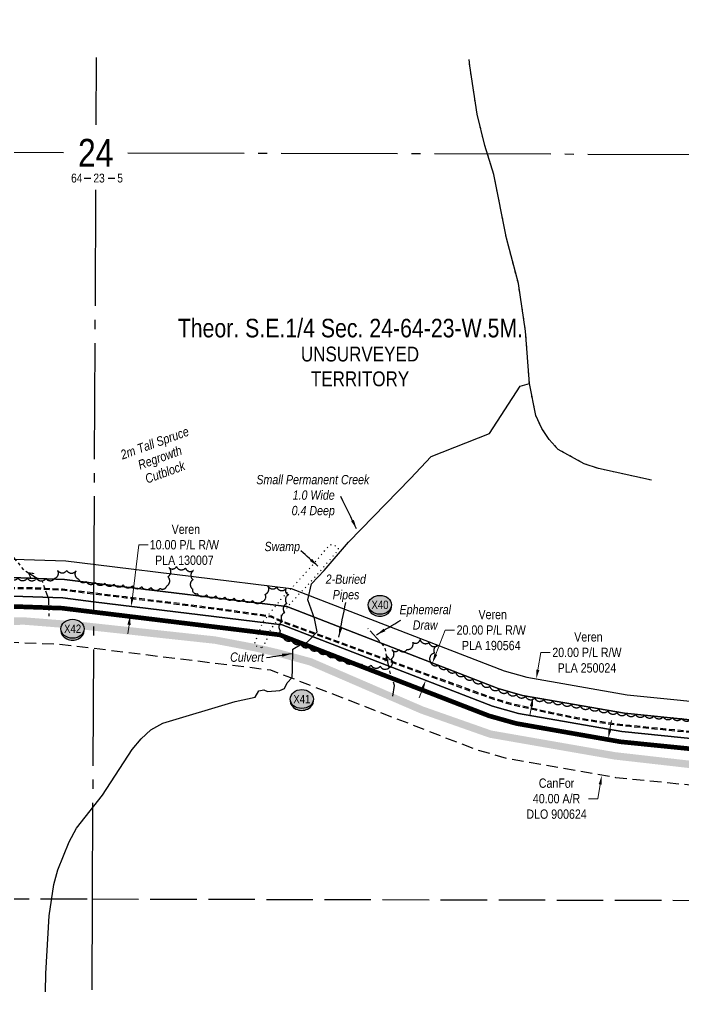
# Model space of a CAD drawing. Extents: x 454172 to 490274, y 6043290 to 6049925.
# Drawn here: x 477837 to 478551, y 6044116 to 6045180 of the extents above; entities that cross this region are included whole.
import ezdxf
from ezdxf.enums import TextEntityAlignment as Align

# ---------------------------------------------------------------- set-up
doc = ezdxf.new("R2010")
doc.units = 0
doc.header["$LTSCALE"] = 5
doc.header["$PDMODE"] = 35
doc.header["$PDSIZE"] = 5
for name, pattern in [('0', [1, 1, 0]), ('foc-ACCESSROAD', [3.75, 2.5, -1.25]), ('foc-QUARTERLINE', [33, 25, -3, 2, -3]), ('foc-TOPO', [1, 0.2, -0.8]), ('foc-TOPO-ephemeral', [6.25, 3.125, -0.625, 0.625, -0.625, 0.625, -0.625]), ('foc-UNSURVEYED', [12.5, 10, -2.5]), ('foc-WHEELTRACKS', [2, 0.4, -1.6]), ('UG_PIPE', [1.875, 1.25, -0.625])]:
    doc.linetypes.add(name, pattern=pattern)
doc.layers.get('Defpoints').update_dxf_attribs({"color": 9})
for name, color, linetype in [('10', 1, 'Continuous'), ('9', 3, 'Continuous'), ('AS-PIPE-UG', 44, 'UG_PIPE'), ('AS-PIPE-UG-T', 44, 'Continuous'), ('AS-ROADS', 254, 'Continuous'), ('C-RW', 13, 'Continuous'), ('C-SYMBOL', 7, 'Continuous'), ('F-AR', 190, 'foc-ACCESSROAD'), ('L-QSEC', 8, 'foc-QUARTERLINE'), ('L-SECLBL', 7, 'Continuous'), ('L-UNS-T', 3, 'Continuous'), ('L-USEC', 7, 'foc-UNSURVEYED'), ('P-CROSSINGS', 250, 'Continuous'), ('P-PROPOSED', 10, 'Continuous'), ('T-BUSH', 110, '0'), ('T-BUSH-T', 110, 'Continuous'), ('T-CREEK', 160, 'Continuous'), ('T-DRAW', 143, 'foc-TOPO-ephemeral'), ('T-GENERAL', 48, 'foc-TOPO'), ('T-WATER-P3', 160, 'foc-WHEELTRACKS'), ('T-WATER-T', 170, 'Continuous')]:
    doc.layers.add(name, color=color, linetype=linetype)
for name, color, linetype, lineweight in [('AS-GENERAL', 48, 'Continuous', 18), ('C-RW-T', 13, 'Continuous', 9), ('F-AR-T', 190, 'Continuous', 9), ('T-TEXT', 48, 'Continuous', 18)]:
    doc.layers.add(name, color=color, linetype=linetype, lineweight=lineweight)
doc.styles.add('175L', font='ARIALN.TTF', dxfattribs={"height": 20})
doc.styles.add('80CG', font='ARIALN.TTF', dxfattribs={"height": 10})
doc.styles.add('80L', font='ARIALN.TTF', dxfattribs={"height": 10})
doc.styles.add('80LS', font='ARIALNI.TTF', dxfattribs={"height": 10})
doc.styles.add('Crossing', font='ARIALN.TTF', dxfattribs={"height": 10})
doc.styles.add('foc-LtypeFont', font='ARIALN.TTF', dxfattribs={"height": 7.35})
doc.styles.add('SIMPLEX', font='ARIALN.TTF')
doc.linetypes.add('foc-TOPO-flowdirection', pattern='A,20,[">",foc-LtypeFont,S=0.3,R=0,X=0,Y=-0.945],-1e-05', length=20.00001)
doc.linetypes.add('foc-TOPO-flowdirection-NOLINE', pattern='A,0,[">",foc-LtypeFont,S=0.3,R=0,X=0,Y=-0.945],-20,[">",foc-LtypeFont,S=0.3,R=0,X=0,Y=-0.945],0', length=20)
doc.dimstyles.new('Compass 5 000', dxfattribs={"dimscale": 5, "dimtxt": 9, "dimasz": 2, "dimexe": 0.2, "dimexo": 0.0625, "dimgap": 0.5, "dimtad": 0, "dimtih": 1, "dimtoh": 1, "dimzin": 0, "dimdsep": 46, "dimtxsty": '80CG', "dimcen": 0.1, "dimse1": 1, "dimse2": 1, "dimclrd": 256, "dimclrt": 256, "dimaunit": 1, "dimadec": 4, "dimazin": 0, "dimtfac": 0.06, "dimtofl": 0, "dimtmove": 0, "dimatfit": 1, "dimfxl": 0.2, "dimtolj": 1, "dimtzin": 0, "dimlwd": -1, "dimarcsym": 0})

# ---------------------------------------------------------------- blocks, each defined once
blk = doc.blocks.new('L-SECLBL')
at = {"layer": '9', "color": 7}
for p, q in [((-5.1, -27.8), (-12.3, -27.8)), ((20.7, -27.8), (13.5, -27.8))]:
    blk.add_line(p, q, dxfattribs=at)
at = {"layer": '10', "color": 2, "style": 'SIMPLEX'}
blk.add_attdef('SEC', text='', height=30, dxfattribs=at).set_placement((0, 0), align=Align.MIDDLE)
at = {"layer": '10', "color": 5, "style": '80L'}
blk.add_attdef('TWP', text='', height=9.5, dxfattribs=at).set_placement((-14.4, -27.4), align=Align.MIDDLE_RIGHT)
blk.add_attdef('RGE', text='', height=9.5, dxfattribs=at).set_placement((3.6, -27.4), align=Align.MIDDLE_CENTER)
blk.add_attdef('MER', text='', height=9.5, dxfattribs=at).set_placement((23.2, -27.4), align=Align.MIDDLE_LEFT)
blk = doc.blocks.new('*D251')
at = {"layer": 'C-RW-T', "transparency": 16777216}
for p, q in [((478284.8, 6044496.7), (478294.9, 6044522.8)), ((478294.9, 6044522.8), (478304.9, 6044522.8)), ((478270.4, 6044459.3), (478266.8, 6044450))]:
    blk.add_line(p, q, dxfattribs=at)
for points in [[(478283.3, 6044497.3), (478286.4, 6044496.1), (478281.2, 6044487.3)], [(478268.8, 6044459.9), (478271.9, 6044458.7), (478274, 6044468.7)]]:
    blk.add_solid(points, dxfattribs=at)
at = {"layer": 'Defpoints', "color": 0, "transparency": 16777216}
for p in [(478182.8, 6044525.4), (478175.6, 6044506.8), (478281.2, 6044487.3)]:
    blk.add_point(p, dxfattribs=at)
at = {"layer": 'C-RW-T', "transparency": 16777216, "insert": (478344.5, 6044522.8), "char_height": 10, "attachment_point": 5, "style": '80CG'}
blk.add_mtext('\\A1; Veren\\P20.00 P/L R/W\\PPLA 190564', dxfattribs=at)
blk = doc.blocks.new('*D269')
at = {"layer": 'C-RW-T', "transparency": 16777216}
for p, q in [((477958.3, 6044558.3), (477965.2, 6044614.6)), ((477965.2, 6044614.6), (477975.2, 6044614.6)), ((477954.7, 6044528.5), (477953.5, 6044518.6))]:
    blk.add_line(p, q, dxfattribs=at)
for points in [[(477956.7, 6044558.5), (477960, 6044558.1), (477957.1, 6044548.3)], [(477953, 6044528.7), (477956.4, 6044528.3), (477955.9, 6044538.4)]]:
    blk.add_solid(points, dxfattribs=at)
at = {"layer": 'Defpoints', "color": 0, "transparency": 16777216}
for p in [(477957.1, 6044548.3), (477957.5, 6044548.3), (477956.3, 6044538.4)]:
    blk.add_point(p, dxfattribs=at)
at = {"layer": 'C-RW-T', "transparency": 16777216, "insert": (478014.3, 6044614.6), "char_height": 10, "attachment_point": 5, "style": '80CG', "bg_fill": 3, "box_fill_scale": 1.1, "bg_fill_color": 256, "bg_fill_true_color": 13158600, "bg_fill_transparency": 0}
blk.add_mtext('\\A1; Veren\\P10.00 P/L R/W\\PPLA 130007', dxfattribs=at)
blk = doc.blocks.new('*D271')
at = {"layer": 'Defpoints', "color": 0, "transparency": 16777216}
for p in [(478444.7, 6044410.4), (478437.7, 6044371), (478463.5, 6044366.5)]:
    blk.add_point(p, dxfattribs=at)
at = {"layer": 'F-AR-T', "transparency": 16777216}
for p, q in [((478472.2, 6044415.7), (478473.9, 6044425.6)), ((478461.8, 6044356.7), (478459.1, 6044341.3)), ((478459.1, 6044341.3), (478449.1, 6044341.3))]:
    blk.add_line(p, q, dxfattribs=at)
for points in [[(478470.5, 6044416), (478473.8, 6044415.5), (478470.4, 6044405.9)], [(478460.2, 6044357), (478463.4, 6044356.4), (478463.5, 6044366.5)]]:
    blk.add_solid(points, dxfattribs=at)
at = {"layer": 'F-AR-T', "transparency": 16777216, "insert": (478414.8, 6044341.3), "char_height": 10, "attachment_point": 5, "style": '80CG'}
blk.add_mtext('\\A1;CanFor\\P40.00 A/R\\PDLO 900624', dxfattribs=at)
blk = doc.blocks.new('xing2')
h = blk.add_hatch(color=50)
h.dxf.hatch_style = 1
edge = h.paths.add_edge_path()
edge.add_ellipse((0, 0), major_axis=(-12.5, 0), ratio=0.816297, start_angle=0, end_angle=360)
h = blk.add_hatch(color=250)
h.dxf.hatch_style = 1
edge = h.paths.add_edge_path()
edge.add_ellipse((0, -2), major_axis=(-12.5, 0), ratio=0.816297, start_angle=0, end_angle=180)
edge.add_line((12.5, -2), (12.5, 0))
edge.add_ellipse((0, 0), major_axis=(-12.5, 0), ratio=0.816297, start_angle=0, end_angle=180, ccw=False)
edge.add_line((-12.5, 0), (-12.5, -2))
at = {"color": 250}
blk.add_ellipse((0, 0), major_axis=(-12.5, 0), ratio=0.816297, dxfattribs=at)
blk.add_ellipse((0, -2), major_axis=(-12.5, 0), ratio=0.816297, start_param=0, end_param=3.141593, dxfattribs=at)
at = {"color": 250, "style": 'Crossing'}
blk.add_attdef('CROSSING', text='', height=9, dxfattribs=at).set_placement((0.1, 0), align=Align.MIDDLE_CENTER)
at = {"color": 250, "style": 'Crossing', "flags": 1}
for tag, p in [('OWNER', (0.1, -12.5)), ('DESCRIPTION', (0.1, -25.8)), ('LOCATION', (0.1, -39.3)), ('DWG_REF', (0.1, -52.8))]:
    blk.add_attdef(tag, text='', height=9, dxfattribs=at).set_placement(p, align=Align.MIDDLE_CENTER)
blk = doc.blocks.new('*D326')
at = {"layer": 'C-RW-T', "transparency": 16777216}
for p, q in [((478394.7, 6044480.1), (478398, 6044498.7)), ((478398, 6044498.7), (478408, 6044498.7)), ((478387.8, 6044440.7), (478386, 6044430.9))]:
    blk.add_line(p, q, dxfattribs=at)
for points in [[(478393, 6044480.4), (478396.3, 6044479.8), (478393, 6044470.3)], [(478386.1, 6044441), (478389.4, 6044440.4), (478389.5, 6044450.6)]]:
    blk.add_solid(points, dxfattribs=at)
at = {"layer": 'Defpoints', "color": 0, "transparency": 16777216}
for p in [(478390.8, 6044470.6), (478393, 6044470.3), (478387.4, 6044450.9)]:
    blk.add_point(p, dxfattribs=at)
at = {"layer": 'C-RW-T', "transparency": 16777216, "insert": (478447.5, 6044498.7), "char_height": 10, "attachment_point": 5, "style": '80CG'}
blk.add_mtext('\\A1; Veren\\P20.00 P/L R/W\\PPLA 250024', dxfattribs=at)

msp = doc.modelspace()

# ---------------------------------------------------------------- linework, layer by layer
at = {"layer": 'AS-GENERAL', "const_width": 1, "flags": 128}
msp.add_lwpolyline([(478130.483, 6044479.856), (478130.694, 6044501.879)], dxfattribs=at)
at = {"layer": 'AS-PIPE-UG', "flags": 128}
for points in [[(478821.971, 6044388.44), (478788.602, 6044391.818), (478736.384, 6044397.029), (478714.362, 6044399.586), (478677.117, 6044403.512), (478632.976, 6044407.402), (478575.709, 6044410.618), (478531.551, 6044415.102), (478493.561, 6044418.869), (478477.742, 6044420.582), (478467.149, 6044422.129), (478436.445, 6044427.175), (478409.629, 6044432.594), (478367.919, 6044441.943), (478355.776, 6044445.416), (478335.384, 6044452.213), (478309.097, 6044461.882), (478264.333, 6044478.013), (478117.592, 6044531.9), (478107.568, 6044536.648), (478053.785, 6044544.217), (478001.444, 6044551.027), (477951.182, 6044557.283), (477895.954, 6044563.981), (477883.133, 6044565.65), (477843.917, 6044567.178), (477823.458, 6044567.228), (477798.177, 6044567.163), (477760.467, 6044566.383), (477702.555, 6044565.774), (477634.499, 6044564.415), (477616.543, 6044563.4), (477589.81, 6044558.948), (477539.236, 6044549.336), (477460.98, 6044534.353), (477444.67, 6044532.8), (477416.326, 6044532.54), (477386.919, 6044532.898), (477344.072, 6044534.314), (477293.371, 6044537.902), (477234.519, 6044542.297), (477177.289, 6044547.648), (477117.514, 6044551.792), (477065.731, 6044554.296), (477022.365, 6044555.171), (476926.201, 6044554.761), (476869.249, 6044555.88), (476803.627, 6044557.149), (476753.035, 6044558.251), (476693.267, 6044559.861), (476650.015, 6044560.956), (476644.359, 6044561.391), (476643.684, 6044564.64), (476643.696, 6044564.648), (476643.446, 6044569.815), (476643.467, 6044576.451), (476643.662, 6044600.722), (476644.966, 6044674.886), (476645.121, 6044762.88), (476646.836, 6044974.22), (476646.633, 6045065.872), (476645.278, 6045070.371), (476645.286, 6045070.361), (476629.16, 6045107.605), (476611.894, 6045146.653)], [(478822.091, 6044389.634), (478788.722, 6044393.012), (478736.512, 6044398.222), (478714.494, 6044400.779), (478677.232, 6044404.707), (478633.063, 6044408.599), (478575.804, 6044411.815), (478531.671, 6044416.296), (478493.685, 6044420.063), (478477.893, 6044421.773), (478467.333, 6044423.315), (478436.661, 6044428.355), (478409.879, 6044433.767), (478368.216, 6044443.106), (478356.131, 6044446.563), (478335.781, 6044453.346), (478309.508, 6044463.01), (478264.743, 6044479.141), (478118.057, 6044533.008), (478107.916, 6044537.811), (478053.946, 6044545.406), (478001.595, 6044552.217), (477951.328, 6044558.474), (477896.103, 6044565.171), (477883.234, 6044566.847), (477843.942, 6044568.378), (477823.458, 6044568.428), (477798.163, 6044568.363), (477760.448, 6044567.583), (477702.537, 6044566.973), (477634.454, 6044565.614), (477616.41, 6044564.595), (477589.599, 6044560.129), (477539.012, 6044550.515), (477460.81, 6044535.542), (477444.607, 6044534), (477416.328, 6044533.74), (477386.946, 6044534.098), (477344.134, 6044535.513), (477293.458, 6044539.099), (477234.619, 6044543.493), (477177.386, 6044548.844), (477117.585, 6044552.99), (477065.772, 6044555.495), (477022.375, 6044556.371), (476926.21, 6044555.961), (476869.272, 6044557.08), (476803.652, 6044558.349), (476753.064, 6044559.45), (476693.298, 6044561.061), (476650.076, 6044562.155), (476645.35, 6044562.519), (476644.894, 6044564.714), (476644.646, 6044569.842), (476644.667, 6044576.444), (476644.861, 6044600.707), (476646.166, 6044674.874), (476646.321, 6044762.874), (476648.036, 6044974.216), (476647.834, 6045065.255), (476649.95, 6045062.611), (476630.259, 6045108.086), (476613.21, 6045146.646)]]:
    msp.add_lwpolyline(points, dxfattribs=at)
at = {"layer": 'AS-ROADS', "const_width": 7.996, "flags": 128}
msp.add_lwpolyline([(478865.141, 6044345.374), (478576.479, 6044376.144), (478477.615, 6044387.4), (478343.781, 6044410.758), (478270.06, 6044436.699), (478149.875, 6044488.693), (478115.139, 6044498.137), (478091.24, 6044503.693), (478047.333, 6044512.026), (477901.992, 6044527.754), (477842.421, 6044532.507), (477636.194, 6044530.312), (477574.321, 6044519.108), (477524.106, 6044506.111), (477458.646, 6044494.459), (477331.747, 6044496.274), (477136.33, 6044517.428), (477082.748, 6044515.628), (476713.652, 6044519.503), (476316.741, 6044531.708), (476154.557, 6044534.433)], dxfattribs=at)
at = {"layer": 'C-RW'}
for points in [[(478721.277, 6044389.673), (478485.151, 6044413.458), (478373.826, 6044433.008), (478345.747, 6044440.896), (478119.525, 6044528.46), (477916.599, 6044553.312), (477883.604, 6044557.353), (477819.072, 6044559.604), (477622.126, 6044555.307), (477466.918, 6044525.351), (477414.902, 6044524.461), (477347.355, 6044526.553), (477121.189, 6044543.832), (477091.04, 6044546.136), (477068.881, 6044547.829), (476932.085, 6044545.776), (476637.097, 6044554.166), (476637.206, 6044574.181), (476639.765, 6045041.875), (476639.901, 6045066.85), (476604.564, 6045146.695)], [(476626.514, 6045146.57), (476659.914, 6045071.098), (476659.753, 6045041.759), (476657.193, 6044573.612), (476932.219, 6044565.783), (477069.494, 6044567.843), (477091.138, 6044566.189), (477121.287, 6044563.885), (477348.427, 6044546.531), (477415.041, 6044544.468), (477464.836, 6044545.32), (477619.997, 6044575.269), (477819.202, 6044579.614), (477885.172, 6044577.313), (477916.694, 6044573.453), (478124.426, 6044548.012), (478352.076, 6044459.894), (478378.272, 6044452.535), (478487.887, 6044433.286), (478721.369, 6044409.768)], [(477092.661, 6044586.12), (477122.81, 6044583.817), (477349.499, 6044566.497), (477415.179, 6044564.463), (477462.755, 6044565.278), (477617.87, 6044595.217), (477819.333, 6044599.611), (477886.738, 6044597.26), (477919.124, 6044593.294), (478129.323, 6044567.551), (478358.401, 6044478.881), (478382.715, 6044472.051), (478490.621, 6044453.101), (478723.372, 6044429.657)], [(478721.369, 6044409.768), (478487.887, 6044433.286), (478378.272, 6044452.535), (478352.076, 6044459.894), (478124.426, 6044548.012), (477916.694, 6044573.453), (477885.172, 6044577.313), (477819.202, 6044579.614), (477619.997, 6044575.269), (477464.836, 6044545.32), (477415.041, 6044544.468), (477348.427, 6044546.531), (477121.287, 6044563.885), (477091.138, 6044566.189)], [(476255.362, 6044565.04), (476285.822, 6044564.173), (476932.085, 6044545.776), (477068.881, 6044547.829), (477091.04, 6044546.136), (477121.189, 6044543.832), (477347.355, 6044526.553), (477414.902, 6044524.461), (477466.918, 6044525.351), (477622.126, 6044555.307), (477819.072, 6044559.604), (477883.604, 6044557.353), (477916.599, 6044553.312), (477916.599, 6044553.312), (478119.525, 6044528.46), (478345.747, 6044440.896), (478373.826, 6044433.008), (478485.151, 6044413.458), (478721.277, 6044389.673)], [(478721.231, 6044379.659), (478483.871, 6044403.53), (478371.604, 6044423.245), (478342.582, 6044431.397), (478117.075, 6044518.685), (477916.551, 6044543.243), (477882.821, 6044547.375), (477819.006, 6044549.6), (477623.19, 6044545.329), (477467.959, 6044515.367), (477414.833, 6044514.458), (477346.82, 6044516.564), (477121.14, 6044533.807), (477090.991, 6044536.11), (477068.574, 6044537.823), (476932.029, 6044535.774), (476285.771, 6044554.135), (476264.299, 6044554.745), (476263.594, 6044514.758), (476263.333, 6044499.909), (476153.825, 6044489.906)]]:
    msp.add_lwpolyline(points, dxfattribs=at)
at = {"layer": 'F-AR', "flags": 128}
msp.add_lwpolyline([(459735.175, 6046472.34), (459774.96, 6046470.4), (459823.646, 6046470.097), (459925.381, 6046469.465), (459932.458, 6046469.421), (459936.768, 6046469.394), (459942.957, 6046469.356), (459994.91, 6046469.033), (460052.536, 6046468.675), (460105.19, 6046463.254), (460157.155, 6046453.884), (460158.304, 6046453.677), (460261.824, 6046420.316), (460797.913, 6046230.963), (460822.759, 6046222.187), (460827.977, 6046219.713), (460916.183, 6046177.888), (461045.505, 6046113.108), (461099.932, 6046080.751), (461124.886, 6046062.712), (461216.997, 6045981.245), (461251.406, 6045950.816), (461259.016, 6045944.093), (461345.536, 6045859.476), (461375.492, 6045835.418), (461428.401, 6045802.394), (461479.79, 6045777.726), (461534.36, 6045764.688), (461619.044, 6045749.756), (461814.875, 6045715.227), (461915.656, 6045708.426), (462423.761, 6045699.044), (462442.87, 6045698.692), (462453.917, 6045698.515), (463248.913, 6045685.843), (463317.549, 6045684.749), (463702.444, 6045680.703), (463732.663, 6045680.385), (464053.993, 6045677.019), (464084.151, 6045676.703), (464515.596, 6045672.175), (464879.165, 6045666.676), (465143.009, 6045662.68), (465152.923, 6045662.53), (465153.331, 6045662.524), (465182.584, 6045662.08), (465183.003, 6045662.073), (465573.803, 6045656.171), (465684.201, 6045652.454), (465714.354, 6045651.439), (465884.808, 6045645.7), (465933.897, 6045641.752), (465954.122, 6045640.125), (465968.064, 6045639.004), (466110.718, 6045616.357), (466232.285, 6045592.456), (466293.194, 6045573.45), (466350.716, 6045546.368), (466507.95, 6045445.747), (466594.144, 6045390.588), (466745.816, 6045288.977), (466762.721, 6045277.652), (467025.394, 6045101.681), (467087.104, 6045060.349), (467309.365, 6044914.084), (467339.385, 6044894.327), (467728.301, 6044638.386), (467743.255, 6044628.546), (467745.892, 6044626.81), (467752.485, 6044622.473), (467793.584, 6044595.429), (467845.945, 6044568.641), (467900.55, 6044551.287), (467938.354, 6044546.349), (467978.293, 6044545.527), (468024.119, 6044548.14), (468035.75, 6044548.803), (468071.187, 6044550.825), (468112.757, 6044553.196), (468131.041, 6044554.239), (468132.24, 6044554.307), (468153.563, 6044555.523), (468157.43, 6044555.828), (468161.336, 6044556.263), (468167.473, 6044556.317), (468171.313, 6044556.536), (468174.345, 6044556.709), (468303.293, 6044560.119), (468430.81, 6044559.982), (468465.902, 6044560.029), (468485.905, 6044560.056), (468487.2, 6044560.057), (468502.551, 6044560.077), (468510.737, 6044560.088), (468803.155, 6044560.478), (468937.6, 6044562.493), (468967.763, 6044562.945), (469065.756, 6044564.413), (469123.955, 6044561.589), (469189.86, 6044548.101), (469205.381, 6044544.699), (469210.287, 6044543.92), (469220.837, 6044541.761), (469225.742, 6044540.757), (469232.158, 6044539.28), (469233.443, 6044538.984), (469243.805, 6044536.597), (469253.746, 6044534.307), (469259.321, 6044533.224), (469473.288, 6044483.745), (469574.269, 6044455.441), (469615.74, 6044437.26), (469687.161, 6044389.61), (469761.493, 6044331.457), (469783.141, 6044314.521), (469816.413, 6044297.391), (469851.582, 6044286.323), (469910.125, 6044278.03), (470011.614, 6044279.417), (470113.383, 6044284.719), (470233.973, 6044299.668), (470332.224, 6044320.007), (470387.864, 6044341.598), (470564.763, 6044440.023), (470567.529, 6044441.21), (470597.772, 6044454.18), (470624.653, 6044465.708), (470686.271, 6044483.949), (470729.292, 6044490.305), (470808.667, 6044494.132), (470830.849, 6044495.202), (470836.271, 6044495.464), (470841.127, 6044495.993), (470865.943, 6044498.701), (470872.415, 6044499.407), (470876.603, 6044499.853), (470880.122, 6044500.249), (470892.012, 6044501.546), (470961.785, 6044509.162), (471020.537, 6044515.574), (471082.957, 6044520.184), (471126.231, 6044519.847), (471156.853, 6044514.998), (471169.302, 6044513.026), (471204.737, 6044500.296), (471243.436, 6044478.237), (471292.701, 6044437.934), (471392.362, 6044345.525), (471425.647, 6044314.663), (471455.812, 6044294.914), (471489.51, 6044277.067), (471515.465, 6044267.611), (471525.028, 6044264.134), (471584.217, 6044251.304), (471683.929, 6044228.508), (471687.731, 6044227.838), (471821.254, 6044204.513), (471821.823, 6044204.425), (471834.497, 6044203.636), (471836.144, 6044203.534), (471838.021, 6044203.415), (471849.462, 6044202.702), (471874.97, 6044201.134), (471905.821, 6044204.176), (471952.393, 6044220.804), (471988.57, 6044243.411), (472013.114, 6044264.733), (472130.92, 6044367.104), (472173.652, 6044399.527), (472198.095, 6044412.291), (472228.331, 6044424.911), (472229.428, 6044425.37), (472324.11, 6044461.047), (472388.795, 6044485.098), (472520.129, 6044533.932), (472525.69, 6044535.998), (472542.901, 6044542.398), (472562.284, 6044549.453), (472585.909, 6044558.391), (472592.401, 6044560.623), (472615.177, 6044569.274), (472636.706, 6044577.314), (472672.536, 6044590.696), (472726.218, 6044610.747), (472845.216, 6044655.196), (472885.896, 6044667.613), (473022.597, 6044699.048), (473025.193, 6044699.692), (473200.886, 6044743.302), (473287.425, 6044765.536), (473440.117, 6044734.159), (473749.357, 6044566.947), (473829.694, 6044566.989), (473859.855, 6044567.008), (474228.29, 6044567.23), (474351.252, 6044566), (474378.468, 6044565.729), (474421.057, 6044565.307), (474437.185, 6044565.147), (474655.091, 6044562.999), (475108.206, 6044558.523), (475109.282, 6044558.532), (475128.812, 6044558.79), (475140.12, 6044558.934), (475143.548, 6044558.974), (475192.998, 6044559.606), (475281.483, 6044546.949), (475400.705, 6044504.667), (475459.954, 6044478.12), (475490.043, 6044464.638), (475504.583, 6044458.123), (475596.033, 6044441.011), (475662.25, 6044441.498), (475746.6, 6044455.938), (476025.056, 6044546.381), (476143.581, 6044554.353), (476148.588, 6044554.56), (476183.806, 6044557.031), (476237.789, 6044555.497), (476254.302, 6044555.031), (476261.439, 6044554.83), (476264.299, 6044554.745), (476285.771, 6044554.135), (476932.029, 6044535.774), (477068.574, 6044537.823), (477090.991, 6044536.11), (477121.14, 6044533.807), (477346.82, 6044516.564), (477414.833, 6044514.458), (477467.959, 6044515.367), (477623.19, 6044545.329), (477819.006, 6044549.6), (477882.821, 6044547.375), (477916.551, 6044543.243), (478117.075, 6044518.685), (478342.582, 6044431.397), (478371.608, 6044423.243), (478483.871, 6044403.53), (478721.231, 6044379.659), (478751.377, 6044376.627), (478768.899, 6044374.865), (478791.642, 6044372.578), (478854.731, 6044366.233), (478874.651, 6044364.23), (478885.291, 6044363.16), (479004.406, 6044356.061), (479139.039, 6044348.004), (479558.838, 6044337.336), (479612.179, 6044335.981), (479671.347, 6044337.727), (479689.056, 6044340.577), (479769.55, 6044361.111), (479812.597, 6044365.159), (480063.121, 6044371.307), (480151.135, 6044371.357), (480182.259, 6044369.923), (480324.844, 6044357.216), (480376.622, 6044350.85), (480406.757, 6044347.145), (480509.088, 6044334.563), (480576.879, 6044318.02), (480595.379, 6044313.505), (480638.022, 6044303.099), (480736.949, 6044282.979), (481062.233, 6044266.714), (481204.451, 6044266.143), (481279.357, 6044265.842), (481363.634, 6044261.089), (481441.797, 6044252.633), (481484.233, 6044244.683), (481536.865, 6044228.253), (481555.176, 6044222.547), (481593.081, 6044200.767), (481633.538, 6044171.403), (481647.919, 6044160.966), (481648.412, 6044160.521), (481695.438, 6044118.098), (481726.906, 6044083.605), (482010.01, 6043733.136), (482027.657, 6043711.291), (482039.988, 6043697.687), (482096.216, 6043635.659), (482113.388, 6043621.418), (482133.709, 6043610.454), (482152.336, 6043603.604), (482227.603, 6043586.802), (482337.784, 6043549.778), (482479.255, 6043461.675), (482497.85, 6043453.073), (482519.676, 6043448.142), (482548.126, 6043444.715), (482584.857, 6043450.883), (482602.295, 6043464.052), (482741.67, 6043501.636), (482764.916, 6043507.905), (482773.931, 6043510.336), (482828.57, 6043530.12), (482828.476, 6043505.794), (482828.449, 6043498.563), (482828.406, 6043487.542), (482822.467, 6043485.399), (482785.195, 6043471.956), (482620.247, 6043427.484), (482610.76, 6043420.314), (482602.141, 6043413.811), (482548.966, 6043404.249), (482513.174, 6043408.625), (482484.91, 6043415.01), (482472.352, 6043420.811), (482460.223, 6043426.43), (482444.539, 6043436.198), (482414.186, 6043455.1), (482320.632, 6043513.362), (482216.867, 6043548.235), (482141.031, 6043565.164), (482117.234, 6043573.916), (482091.184, 6043587.971), (482068.704, 6043606.483), (482039.685, 6043638.494), (482009.695, 6043671.578), (481997.275, 6043685.28), (481696.57, 6044057.539), (481667.215, 6044089.716), (481622.717, 6044129.859), (481571.319, 6044167.163), (481539.07, 6044185.693), (481511.112, 6044194.416), (481474.565, 6044205.819), (481435.953, 6044212.999), (481382.463, 6044218.839), (481375.289, 6044219.616), (481373.204, 6044219.841), (481360.356, 6044221.231), (481347.689, 6044221.946), (481278.165, 6044225.867), (481204.214, 6044226.164), (481061.176, 6044226.738), (480991.13, 6044230.234), (480731.945, 6044243.199), (480629.002, 6044264.148), (480501.907, 6044295.163), (480406.485, 6044306.897), (480376.351, 6044310.603), (480320.651, 6044317.452), (480179.943, 6044329.991), (480150.865, 6044331.393), (480063.013, 6044331.317), (479814.903, 6044325.221), (479776.405, 6044321.6), (479697.19, 6044301.392), (479675.129, 6044297.841), (479612.273, 6044295.987), (479558.611, 6044297.35), (479137.351, 6044308.054), (479002.25, 6044316.139), (478882.489, 6044323.268), (478872.291, 6044324.294), (478852.372, 6044326.296), (478751.193, 6044336.468), (478721.047, 6044339.499), (478478.515, 6044363.881), (478362.746, 6044384.204), (478329.93, 6044393.425), (478107.278, 6044479.607), (477916.36, 6044502.989), (477879.686, 6044507.481), (477818.736, 6044509.606), (477627.445, 6044505.431), (477472.128, 6044475.453), (477414.554, 6044474.469), (477344.675, 6044476.632), (477197.349, 6044487.875), (477177.416, 6044489.398), (477120.943, 6044493.726), (477090.794, 6044496.03), (477067.347, 6044497.821), (476931.804, 6044495.787), (476285.568, 6044514.147), (476263.594, 6044514.766), (476253.598, 6044515.055), (476184.533, 6044517.017), (476151.845, 6044514.824), (476146.858, 6044514.49), (476133.208, 6044513.574), (476032.723, 6044506.833), (476002.368, 6044496.973), (475983.233, 6044490.758), (475756.223, 6044417.027), (475665.822, 6044401.547), (475592.499, 6044401.002), (475492.596, 6044419.69), (475489.812, 6044420.937), (475459.723, 6044434.418), (475385.845, 6044467.518), (475271.835, 6044507.952), (475190.53, 6044519.565), (475140.274, 6044518.931), (475123.457, 6044518.717), (475120.03, 6044518.675), (475108.666, 6044518.532), (475103.701, 6044518.543), (475089.357, 6044518.611), (475078.177, 6044518.725), (474654.872, 6044522.958), (474420.659, 6044525.299), (474404.494, 6044525.461), (474228.105, 6044527.225), (473859.629, 6044527.002), (473829.468, 6044526.985), (473739.445, 6044526.93), (473720.786, 6044536.956), (473719.059, 6044536.956), (473596.1, 6044536.874), (473588.093, 6044536.868), (473585.267, 6044536.868), (473581.884, 6044536.866), (473566.879, 6044536.852), (473563.055, 6044536.854), (473425.64, 6044536.767), (473410.666, 6044536.758), (473382.176, 6044536.74), (473372.132, 6044536.733), (473362.277, 6044536.728), (473359.16, 6044536.728), (473349.102, 6044536.722), (473339.053, 6044536.715), (473318.775, 6044536.701), (473318.764, 6044550.183), (473318.752, 6044565.176), (473318.75, 6044567.17), (473329.585, 6044567.198), (473339.869, 6044567.203), (473349.892, 6044567.207), (473359.14, 6044567.218), (473359.95, 6044567.212), (473369.177, 6044567.168), (473379.225, 6044567.088), (473410.859, 6044566.901), (473425.846, 6044566.814), (473665.393, 6044566.908), (473426.485, 6044696.165), (473289.622, 6044724.346), (473288.427, 6044724.515), (473210.676, 6044704.54), (473031.893, 6044660.163), (473024.953, 6044658.567), (472896.224, 6044628.965), (472858.059, 6044617.316), (472853.502, 6044615.613), (472799.801, 6044595.556), (472763.998, 6044582.181), (472722.826, 6044566.804), (472719.17, 6044565.438), (472707.863, 6044561.214), (472689.153, 6044554.226), (472665.057, 6044545.227), (472628.903, 6044531.724), (472622.464, 6044529.33), (472337.632, 6044423.424), (472243.934, 6044388.101), (472228.075, 6044382.397), (472215.784, 6044377.976), (472197.824, 6044367.249), (472195.137, 6044365.643), (472156.147, 6044336.06), (472073.668, 6044264.387), (472012.425, 6044211.174), (471969.911, 6044184.607), (471914.649, 6044164.876), (471875.631, 6044161.023), (471870.489, 6044161.338), (471857.944, 6044162.12), (471839.134, 6044163.287), (471817.001, 6044164.671), (471676.473, 6044189.196), (471576.039, 6044212.169), (471513.903, 6044225.637), (471473.237, 6044240.445), (471435.463, 6044260.451), (471423.705, 6044268.148), (471400.932, 6044283.057), (471392.026, 6044291.315), (471266.427, 6044407.775), (471220.721, 6044445.167), (471187.953, 6044463.844), (471159.329, 6044474.129), (471122.93, 6044479.892), (471084.276, 6044480.193), (471024.179, 6044475.755), (470885.747, 6044460.646), (470874.126, 6044459.378), (470870.332, 6044458.956), (470866.419, 6044458.537), (470859.639, 6044457.797), (470839.406, 6044455.589), (470835.169, 6044455.385), (470824.936, 6044454.892), (470733.186, 6044450.467), (470694.91, 6044444.812), (470638.253, 6044428.04), (470597.494, 6044410.56), (470582.407, 6044404.089), (470567.239, 6044395.65), (470404.895, 6044305.322), (470343.586, 6044281.532), (470309.959, 6044274.564), (470240.495, 6044260.191), (470116.886, 6044244.869), (470012.927, 6044239.452), (469907.579, 6044238.011), (469842.717, 6044247.2), (469801.151, 6044260.282), (469767.298, 6044277.711), (469761.483, 6044280.705), (469761.163, 6044280.955), (469663.716, 6044357.192), (469596.473, 6044402.055), (469560.782, 6044417.701), (469463.401, 6044444.996), (469264.418, 6044490.822), (469254.03, 6044493.215), (469248.854, 6044494.407), (469238.502, 6044496.792), (469225.881, 6044499.699), (469217.246, 6044501.688), (469210.365, 6044503.096), (469194.876, 6044506.267), (469118.949, 6044521.806), (469065.086, 6044524.419), (468967.494, 6044522.957), (468937.332, 6044522.505), (468803.481, 6044520.499), (468504.324, 6044520.1), (468496.272, 6044520.09), (468481.174, 6044520.068), (468431.092, 6044520.003), (468302.71, 6044520.134), (468205.609, 6044517.541), (468195.361, 6044517.267), (468191.263, 6044517.158), (468175.739, 6044516.743), (468171.331, 6044516.492), (468168.252, 6044516.316), (468161.337, 6044516.01), (468131.964, 6044514.247), (468097.387, 6044512.275), (468061.947, 6044510.253), (468050.316, 6044509.59), (467979.021, 6044505.524), (467935.344, 6044506.423), (467891.837, 6044512.105), (467830.683, 6044531.542), (467773.431, 6044560.832), (467719.513, 6044596.312), (467712.92, 6044600.648), (467710.283, 6044602.385), (467695.329, 6044612.223), (467339.048, 6044846.69), (467309.027, 6044866.446), (467064.989, 6045027.043), (466952.716, 6045102.247), (466572.241, 6045357.139), (466507.607, 6045398.502), (466331.346, 6045511.299), (466278.656, 6045536.106), (466222.446, 6045553.646), (466103.725, 6045576.987), (465963.32, 6045599.278), (465882.57, 6045605.772), (465714.057, 6045611.446), (465683.904, 6045612.462), (465583.938, 6045615.831), (465572.855, 6045616.202), (465522.515, 6045616.962), (464878.86, 6045626.698), (464515.072, 6045632.199), (464083.839, 6045636.725), (464053.681, 6045637.041), (463317.021, 6045644.773), (463248.594, 6045645.864), (462453.591, 6045658.536), (462442.182, 6045658.718), (462423.435, 6045659.064), (461913.94, 6045668.471), (461810.044, 6045675.483), (461618.706, 6045709.221), (461526.237, 6045725.525), (461466.342, 6045739.834), (461409.108, 6045767.309), (461352.309, 6045802.76), (461318.979, 6045829.528), (461231.779, 6045914.809), (461190.519, 6045951.291), (461156.109, 6045981.721), (461099.872, 6046031.463), (461077.963, 6046047.301), (461026.312, 6046078.007), (460898.663, 6046141.95), (460827.602, 6046175.645), (460807.496, 6046185.179), (460797.552, 6046188.691), (460249.033, 6046382.434), (460148.582, 6046414.806), (460099.588, 6046423.64), (460050.359, 6046428.709), (459994.562, 6046429.056), (459773.875, 6046430.428), (459729.022, 6046432.585), (459685.854, 6046444.031), (459646.574, 6046465.313), (459625.177, 6046483.098), (459622.176, 6046485.592), (459611.502, 6046494.361), (459606.812, 6046498.362), (459607.56, 6046498.982), (459622.127, 6046511.008), (459637.195, 6046525.102), (459641.888, 6046521.194), (459652.559, 6046512.324), (459655.336, 6046510.016), (459669.091, 6046498.583), (459700.708, 6046481.454), (459707.368, 6046479.688), (459735.175, 6046472.34)], close=True, dxfattribs=at)
at = {"layer": 'L-QSEC'}
for p, q in [((477919.376, 6045139.237), (477919.033, 6045066.81)), ((477113.577, 6045039.162), (477884.265, 6045036.913)), ((477953.546, 6045036.71), (478724.228, 6045034.46)), ((477918.701, 6044996.811), (477915.082, 6044233.343)), ((477915.082, 6044233.343), (477914.619, 6044135.662))]:
    msp.add_line(p, q, dxfattribs=at)
at = {"layer": 'L-USEC'}
for p, q in [((477109.636, 6044235.179), (477915.082, 6044233.343)), ((477915.082, 6044233.343), (478720.553, 6044231.55))]:
    msp.add_line(p, q, dxfattribs=at)
at = {"layer": 'P-PROPOSED', "flags": 128}
msp.add_lwpolyline([(478621.176, 6044388.716, 4.997, 4.997, 0), (478483.734, 6044402.539, 4.997, 4.997, 0), (478371.386, 6044422.267, 4.997, 4.997, 0), (478342.266, 6044430.448, 4.997, 4.997, 0), (478116.83, 6044517.708, 4.997, 4.997, 0), (477916.429, 6044542.251, 4.997, 4.997, 0), (477882.742, 6044546.377, 4.997, 4.997, 0), (477819, 6044548.6, 4.997, 4.997, 0), (477623.297, 6044544.331, 4.997, 4.997, 0), (477468.063, 6044514.369, 4.997, 4.997, 0), (477414.826, 6044513.458, 4.997, 4.997, 0), (477346.766, 6044515.566, 4.997, 4.997, 0), (477121.063, 6044532.81, 4.997, 4.997, 0), (477090.914, 6044535.113, 4.997, 4.997, 0), (477068.543, 6044536.822, 4.997, 4.997, 0), (476932.022, 6044534.774, 4.997, 4.997, 0), (476285.743, 6044553.135, 4.997, 4.997, 0), (476264.27, 6044553.745, 4.997, 4.997, 0), (476261.41, 6044553.831, 4.997, 4.997, 0), (476254.274, 6044554.032, 4.997, 4.997, 0)], format="xyseb", dxfattribs=at)
at = {"layer": 'T-BUSH', "flags": 128}
msp.add_lwpolyline([(476627.728, 6045146.563, 0.5167086), (476631.823, 6045137.493, 0.52056705), (476635.88, 6045128.359, 0.52056705), (476639.937, 6045119.224, 0.52056705), (476643.994, 6045110.09, 0.52056705), (476648.051, 6045100.956, 0.52056705), (476652.109, 6045091.822, 0.52056705), (476656.166, 6045082.687, 0.52056705), (476660.223, 6045073.553, 0.52056705), (476660.415, 6045063.609, 0.52056705), (476660.363, 6045053.615, 0.52056705), (476660.312, 6045043.62, 0.52056705), (476660.261, 6045033.625, 0.52056705), (476660.21, 6045023.631, 0.52056705), (476660.159, 6045013.636, 0.52056705), (476660.108, 6045003.642, 0.52056705), (476660.057, 6044993.647, 0.52056705), (476660.005, 6044983.652, 0.52056705), (476659.954, 6044973.658, 0.52056705), (476659.903, 6044963.663, 0.52056705), (476659.852, 6044953.669, 0.52056705), (476659.801, 6044943.674, 0.52056705), (476659.75, 6044933.679, 0.52056705), (476659.699, 6044923.685, 0.52056705), (476659.647, 6044913.69, 0.52056705), (476659.596, 6044903.695, 0.52056705), (476659.545, 6044893.701, 0.52056705), (476659.494, 6044883.706, 0.52056705), (476659.443, 6044873.712, 0.52056705), (476659.392, 6044863.717, 0.52056705), (476659.341, 6044853.722, 0.52056705), (476659.29, 6044843.728, 0.52056705), (476659.238, 6044833.733, 0.52056705), (476659.187, 6044823.738, 0.52056705), (476659.136, 6044813.744, 0.52056705), (476659.085, 6044803.749, 0.52056705), (476659.034, 6044793.755, 0.52056705), (476658.983, 6044783.76, 0.52056705), (476658.932, 6044773.765, 0.52056705), (476658.88, 6044763.771, 0.52056705), (476658.829, 6044753.776, 0.52056705), (476658.778, 6044743.781, 0.52056705), (476658.727, 6044733.787, 0.52056705), (476658.676, 6044723.792, 0.52056705), (476658.625, 6044713.798, 0.52056705), (476658.574, 6044703.803, 0.52056705), (476658.522, 6044693.808, 0.52056705), (476658.471, 6044683.814, 0.52056705), (476658.42, 6044673.819, 0.52056705), (476658.369, 6044663.824, 0.52056705), (476658.318, 6044653.83, 0.52056705), (476658.267, 6044643.835, 0.52056705), (476658.216, 6044633.841, 0.52056705), (476658.164, 6044623.846, 0.52056705), (476658.113, 6044613.851, 0.52056705), (476658.062, 6044603.857, 0.52056705), (476658.011, 6044593.862, 0.52056705), (476657.96, 6044583.868, 0.52056705), (476658.389, 6044574.364, 0.52056705), (476668.38, 6044574.633, 0.52056705), (476676.072, 6044577.509, 0.52056705), (476680.93, 6044584.223, 0.52056705), (476690.713, 6044586.271, 0.52056705), (476700.229, 6044585.925, 0.52056705), (476709.314, 6044581.759, 0.52056705), (476718.709, 6044578.718, 0.52056705), (476728.604, 6044577.307, 0.52056705), (476732.125, 6044572.076, 0.52056705), (476742.117, 6044571.854, 0.52056705), (476752.109, 6044571.632, 0.52056705), (476762.102, 6044571.409, 0.52056705), (476772.094, 6044571.187, 0.52056705), (476782.086, 6044570.965, 0.52056705), (476792.078, 6044570.743, 0.52056705), (476802.071, 6044570.52, 0.52056705), (476812.063, 6044570.298, 0.52056705), (476822.055, 6044570.076, 0.52056705), (476832.048, 6044569.854, 0.52056705), (476842.04, 6044569.631, 0.52056705), (476852.032, 6044569.409, 0.52056705), (476862.024, 6044569.187, 0.52056705), (476866.852, 6044574.139, 0.52056705), (476866.647, 6044584.132, 0.52056705), (476866.443, 6044594.124, 0.52056705), (476873.277, 6044597.083, 0.52056705), (476883.269, 6044596.885, 0.52056705), (476893.262, 6044596.687, 0.52056705), (476903.255, 6044596.489, 0.52056705), (476913.248, 6044596.291, 0.52056705), (476923.241, 6044596.093, 0.52056705), (476930.476, 6044592.745, 0.52056705), (476931.996, 6044582.866, 0.52056705), (476933.516, 6044572.988, 0.52056705), (476943.434, 6044572.551, 0.52056705), (476953.422, 6044572.193, 0.52056705), (476963.41, 6044571.835, 0.52056705), (476973.399, 6044571.477, 0.52056705), (476983.387, 6044571.119, 0.52056705), (476993.375, 6044570.761, 0.52056705), (477003.364, 6044570.403, 0.52056705), (477013.352, 6044570.045, 0.52056705), (477023.34, 6044569.687, 0.52056705), (477033.329, 6044569.329, 0.52056705), (477043.317, 6044568.971, 0.52056705), (477053.305, 6044568.613, 0.52056705), (477063.294, 6044568.255, 0.52056705), (477073.268, 6044567.636, 0.52056705), (477083.235, 6044566.901, 0.52056705), (477093.203, 6044566.165, 0.52056705), (477103.171, 6044565.43, 0.52056705), (477113.138, 6044564.694, 0.52056705), (477123.106, 6044563.959, 0.52056705), (477133.074, 6044563.224, 0.52056705), (477143.041, 6044562.488, 0.52056705), (477153.009, 6044561.753, 0.52056705), (477162.977, 6044561.017, 0.52056705), (477172.944, 6044560.282, 0.52056705), (477182.912, 6044559.547, 0.52056705), (477192.88, 6044558.811, 0.52056705), (477202.847, 6044558.076, 0.52056705), (477212.815, 6044557.34, 0.52056705), (477222.783, 6044556.605, 0.52056705), (477232.75, 6044555.87, 0.52056705), (477242.718, 6044555.134, 0.52056705), (477252.686, 6044554.399, 0.52056705), (477262.653, 6044553.663, 0.52056705), (477272.621, 6044552.928, 0.52056705), (477282.589, 6044552.192, 0.52056705), (477292.556, 6044551.457, 0.52056705), (477302.524, 6044550.722, 0.52056705), (477312.492, 6044549.986, 0.52056705), (477322.459, 6044549.251, 0.52056705), (477332.427, 6044548.515, 0.52056705), (477342.395, 6044547.78, 0.52056705), (477348.984, 6044550.802, 0.52056705), (477349.308, 6044560.791, 0.52056705), (477349.632, 6044570.781, 0.52056705), (477354.876, 6044575.587, 0.52056705), (477364.869, 6044575.392, 0.52056705), (477374.862, 6044575.198, 0.52056705), (477384.855, 6044575.003, 0.52056705), (477394.848, 6044574.808, 0.52056705), (477404.841, 6044574.613, 0.52056705), (477414.834, 6044574.418, 0.52056705), (477415.265, 6044564.85, 0.52056705), (477415.262, 6044554.855, 0.52056705), (477415.259, 6044544.86, 0.52056705), (477425.191, 6044545.02, 0.52056705), (477435.183, 6044545.241, 0.52056705), (477445.176, 6044545.462, 0.52056705), (477455.168, 6044545.684, 0.52056705), (477465.084, 6044546.622, 0.52056705), (477474.901, 6044548.501, 0.52056705), (477484.717, 6044550.38, 0.52056705), (477494.534, 6044552.26, 0.52056705), (477504.35, 6044554.139, 0.52056705), (477514.167, 6044556.018, 0.52056705), (477523.983, 6044557.897, 0.52056705), (477533.8, 6044559.776, 0.52056705), (477543.617, 6044561.655, 0.52056705), (477553.433, 6044563.534, 0.52056705), (477563.25, 6044565.413, 0.52056705), (477573.066, 6044567.292, 0.52056705), (477582.883, 6044569.171, 0.52056705), (477592.699, 6044571.05, 0.52056705), (477602.516, 6044572.929, 0.52056705), (477612.332, 6044574.808, 0.52056705), (477622.262, 6044575.618, 0.52056705), (477632.254, 6044575.841, 0.52056705), (477642.247, 6044576.063, 0.52056705), (477652.239, 6044576.286, 0.52056705), (477662.231, 6044576.509, 0.52056705), (477672.224, 6044576.732, 0.52056705), (477682.216, 6044576.955, 0.52056705), (477692.208, 6044577.177, 0.52056705), (477702.2, 6044577.4, 0.52056705), (477712.193, 6044577.623, 0.52056705), (477722.185, 6044577.846, 0.52056705), (477732.177, 6044578.069, 0.52056705), (477742.169, 6044578.291, 0.52056705), (477752.162, 6044578.514, 0.52056705), (477762.154, 6044578.737, 0.52056705), (477772.146, 6044578.96, 0.52056705), (477782.139, 6044579.183, 0.52056705), (477792.131, 6044579.405, 0.52056705), (477798.967, 6044583.662, 0.52056705), (477804.359, 6044589.48, 0.52056705), (477814.34, 6044588.961, 0.52056705), (477824.322, 6044588.443, 0.52056705), (477826.227, 6044579.872, 0.52056705), (477835.247, 6044578.714, 0.52056705), (477845.24, 6044578.564, 0.52056705), (477855.234, 6044578.413, 0.52056705), (477865.227, 6044578.263, 0.52056705), (477874.811, 6044578.615, 0.52056705), (477877.721, 6044587.121, 0.52056705), (477887.712, 6044586.847, 0.52056705), (477897.703, 6044586.573, 0.52056705), (477900.383, 6044577.77, 0.52056705), (477908.646, 6044575.008, 0.52056705), (477918.599, 6044574.094, 0.52056705), (477928.552, 6044573.179, 0.52056705), (477938.504, 6044572.265, 0.52056705), (477948.457, 6044571.351, 0.52056705), (477958.41, 6044570.437, 0.52056705), (477968.363, 6044569.522, 0.52056705), (477978.316, 6044568.608, 0.52056705), (477988.269, 6044567.694, 0.52056705), (477995.356, 6044570.312, 0.52056705), (477996.516, 6044580.24, 0.52056705), (477997.675, 6044590.167, 0.52056705), (478005.664, 6044591.106, 0.52056705), (478015.539, 6044589.563, 0.52056705), (478024.17, 6044587.022, 0.52056705), (478023.536, 6044577.047, 0.52056705), (478022.901, 6044567.073, 0.52056705), (478028.206, 6044562.023, 0.52056705), (478038.126, 6044560.8, 0.52056705), (478048.045, 6044559.578, 0.52056705), (478057.965, 6044558.355, 0.52056705), (478067.885, 6044557.132, 0.52056705), (478077.805, 6044555.91, 0.52056705), (478087.724, 6044554.687, 0.52056705), (478097.644, 6044553.464, 0.52056705), (478101.254, 6044561.318, 0.52056705), (478103.814, 6044570.66, 0.52056705), (478113.647, 6044568.87, 0.52056705), (478123.48, 6044567.079, 0.52056705), (478126.8, 6044561.024, 0.52056705), (478124.509, 6044551.296, 0.52056705), (478122.218, 6044541.567, 0.52056705), (478119.927, 6044531.838, 0.52056705), (478117.465, 6044522.156, 0.52056705), (478120.528, 6044515.504, 0.52056705), (478129.868, 6044511.946, 0.52056705), (478139.208, 6044508.388, 0.52056705), (478148.548, 6044504.829, 0.52056705), (478157.888, 6044501.271, 0.52056705), (478167.227, 6044497.713, 0.52056705), (478176.567, 6044494.155, 0.52056705), (478185.907, 6044490.597, 0.52056705), (478195.345, 6044487.433, 0.52056705), (478205.266, 6044486.221, 0.52056705), (478215.187, 6044485.009, 0.52056705), (478225.108, 6044483.797, 0.52056705), (478235.029, 6044482.585, 0.52056705), (478236.751, 6044491.639, 0.52056705), (478237.762, 6044501.582, 0.52056705), (478245.198, 6044501.743, 0.52056705), (478253.835, 6044501.762, 0.52056705), (478260.23, 6044509.443, 0.52056705), (478267.932, 6044512.525, 0.52056705), (478277.41, 6044509.354, 0.52056705), (478286.888, 6044506.183, 0.52056705), (478283.593, 6044497.962, 0.52056705), (478278.845, 6044489.167, 0.52056705), (478287.657, 6044485.179, 0.52056705), (478296.884, 6044481.339, 0.52056705), (478306.112, 6044477.499, 0.52056705), (478315.34, 6044473.659, 0.52056705), (478324.567, 6044469.819, 0.52056705), (478333.795, 6044465.978, 0.52056705), (478343.022, 6044462.138, 0.52056705), (478352.403, 6044458.74, 0.52056705), (478362.027, 6044456.042, 0.52056705), (478371.651, 6044453.344, 0.52056705), (478381.424, 6044451.305, 0.52056705), (478391.268, 6044449.577, 0.52056705), (478401.113, 6044447.849, 0.52056705), (478410.957, 6044446.121, 0.52056705), (478420.801, 6044444.393, 0.52056705), (478430.645, 6044442.665, 0.52056705), (478440.49, 6044440.937, 0.52056705), (478450.334, 6044439.208, 0.52056705), (478460.178, 6044437.48, 0.52056705), (478470.022, 6044435.752, 0.52056705), (478479.866, 6044434.024, 0.52056705), (478489.775, 6044432.789, 0.52056705), (478499.734, 6044431.95, 0.52056705), (478509.693, 6044431.111, 0.52056705), (478519.653, 6044430.272, 0.52056705), (478529.612, 6044429.432, 0.52056705), (478539.572, 6044428.593, 0.52056705), (478549.531, 6044427.754, 0.52056705), (478559.491, 6044426.915, 0.52056705), (478569.459, 6044426.195, 0.52056705), (478579.437, 6044425.629, 0.52056705), (478589.416, 6044425.064, 0.52056705), (478599.395, 6044424.498, 0.52056705), (478609.374, 6044423.932, 0.52056705), (478617.346, 6044427.486, 0.52056705), (478625.794, 6044429.293, 0.52056705), (478635.672, 6044427.766, 0.52056705), (478639.284, 6044420.207, 0.52056705), (478648.119, 6044418.109, 0.52056705), (478658.067, 6044417.146, 0.52056705), (478668.028, 6044416.336, 0.52056705), (478678, 6044415.664, 0.52056705), (478687.972, 6044414.992)], format="xyb", dxfattribs=at)
at = {"layer": 'T-CREEK', "linetype": 'foc-TOPO-flowdirection', "flags": 128}
msp.add_lwpolyline([(477864.686, 6044133.479), (477865.028, 6044153.212), (477868.926, 6044215.019), (477873.83, 6044249.003), (477877.993, 6044264.572), (477890.442, 6044295.01), (477898.358, 6044309.587), (477926.248, 6044345.172), (477958.067, 6044394.351), (477967.654, 6044405.825), (477978.206, 6044415.294), (477990.943, 6044422.73), (478068.913, 6044445.866), (478090.583, 6044450.514), (478094.392, 6044457.287), (478099.895, 6044458.557), (478103.705, 6044456.864), (478117.039, 6044457.711), (478121.907, 6044459.828), (478125.081, 6044465.966), (478130.16, 6044471.681), (478130.795, 6044480.147), (478131.005, 6044502.159), (478140.741, 6044508.086), (478146.455, 6044509.779), (478157.037, 6044520.998), (478154.284, 6044535.39), (478147.087, 6044555.284), (478151.107, 6044572.64), (478164.864, 6044587.033), (478190.895, 6044617.301), (478257.727, 6044685.846), (478279.823, 6044709.487), (478342.55, 6044734.416), (478375.554, 6044785.309), (478385.632, 6044788.082)], dxfattribs=at)
at = {"layer": 'T-DRAW', "flags": 128}
for points in [[(477823.469, 6044609.658), (477841.249, 6044587.647), (477861.145, 6044575.373), (477867.92, 6044556.536), (477868.556, 6044535.371)], [(478238.739, 6044451.581), (478240.431, 6044463.011), (478235.35, 6044478.672), (478230.057, 6044504.705), (478211.854, 6044524.387)]]:
    msp.add_lwpolyline(points, dxfattribs=at)
at = {"layer": 'T-DRAW', "const_width": 1.199, "flags": 128}
for points in [[(477849.034, 6044578.857), (477846.371, 6044584.488), (477852.658, 6044583.663)], [(478230.226, 6044489.165), (478232.003, 6044495.135), (478236.133, 6044490.324)]]:
    msp.add_lwpolyline(points, dxfattribs=at)
at = {"layer": 'T-GENERAL', "flags": 128}
msp.add_lwpolyline([(478097.447, 6044503.571), (478091.729, 6044505.688), (478089.823, 6044508.017), (478098.716, 6044531.524), (478118.196, 6044555.877), (478145.512, 6044585.102), (478171.133, 6044614.962), (478175.792, 6044614.116), (478180.027, 6044611.151), (478179.392, 6044608.398), (478162.453, 6044588.492), (478145.725, 6044569.856), (478128.361, 6044551.643), (478106.975, 6044523.689), (478102.105, 6044510.559)], close=True, dxfattribs=at)
at = {"layer": 'T-WATER-P3', "flags": 128}
for points in [[(478385.632, 6044788.082), (478381.494, 6044844.666), (478373.721, 6044895.769), (478360.911, 6044944.533), (478347.437, 6045013.188), (478337.559, 6045044.41), (478329.366, 6045078.053), (478321.321, 6045130.305), (478320.762, 6045136.96)], [(478516.883, 6044684.133), (478459.899, 6044696.744), (478444.463, 6044701.862), (478416.665, 6044717.186), (478407.013, 6044727.808), (478399.016, 6044739.649), (478392.393, 6044753.859), (478385.632, 6044788.082)]]:
    msp.add_lwpolyline(points, dxfattribs=at)
at = {"layer": 'T-WATER-P3', "linetype": 'foc-TOPO-flowdirection-NOLINE', "flags": 128}
for points in [[(478385.632, 6044788.082), (478381.494, 6044844.666), (478373.721, 6044895.769), (478360.911, 6044944.533), (478347.437, 6045013.188), (478337.559, 6045044.41), (478329.366, 6045078.053), (478321.321, 6045130.305), (478320.762, 6045136.96)], [(478516.883, 6044684.133), (478459.899, 6044696.744), (478444.463, 6044701.862), (478416.665, 6044717.186), (478407.013, 6044727.808), (478399.016, 6044739.649), (478392.393, 6044753.859), (478385.632, 6044788.082)]]:
    msp.add_lwpolyline(points, dxfattribs=at)

# ---------------------------------------------------------------- block references
at = {"layer": 'L-SECLBL'}
msp.add_blockref('L-SECLBL', (477918.891, 6045036.81), dxfattribs=at).add_auto_attribs({'SEC': '24', 'TWP': '64', 'RGE': '23', 'MER': '5'})
at = {"layer": 'P-CROSSINGS', "color": 6}
for p, values in [((478224.696, 6044549.961), {'CROSSING': 'X40'}), ((477893.936, 6044524.22), {'CROSSING': 'X42'}), ((478140.645, 6044448.565), {'CROSSING': 'X41'})]:
    msp.add_blockref('xing2', p, dxfattribs=at).add_auto_attribs(values)

# ---------------------------------------------------------------- texts
at = {"layer": 'AS-PIPE-UG-T', "insert": (478165.982, 6044582.61), "char_height": 10, "attachment_point": 1, "style": '80LS'}
msp.add_mtext_dynamic_manual_height_columns('\\pi0.39893;2-Buried \\P\\pi7.9501;Pipes', width=43.97658, gutter_width=50, heights=[0], dxfattribs=at)
at = {"layer": 'C-SYMBOL', "color": 3, "style": '175L'}
msp.add_text('Theor. S.E.1/4 Sec. 24-64-23-W.5M.', height=19.98958, dxfattribs=at).set_placement((478192.946, 6044831.929), align=Align.BOTTOM_CENTER)
at = {"layer": 'L-UNS-T', "insert": (478203.283, 6044806.521), "char_height": 15.99166, "attachment_point": 5, "style": '80L'}
msp.add_mtext_dynamic_manual_height_columns('UNSURVEYED TERRITORY', width=126.41375, gutter_width=47.5, heights=[0], dxfattribs=at)
at = {"layer": 'T-BUSH-T', "insert": (477916.941, 6044705.739), "char_height": 10, "attachment_point": 1, "rotation": 20, "style": '80LS'}
msp.add_mtext_dynamic_manual_height_columns('\\pi29.208;2m Tall Spruce\\P\\pi43.158;Regrowth\\P\\pi45.177;{\\C48;Cutblock}', width=134.49456, gutter_width=50, heights=[0], dxfattribs=at)
at = {"layer": 'T-TEXT', "char_height": 10, "attachment_point": 1, "style": '80L'}
for s, insert in [('\\pi8.4061;{\\fArial Narrow|b0|i1|c0|p34;Swamp}', (478092.093, 6044617.795)), ('\\pi9.1292;{\\fArial Narrow|b0|i1|c0|p34;Culvert}', (478054.403, 6044498.675))]:
    msp.add_mtext_dynamic_manual_height_columns(s, width=53.94728, gutter_width=50, heights=[0], dxfattribs=dict(at, insert=insert))
at = {"layer": 'T-WATER-T', "char_height": 9.99475, "attachment_point": 1, "style": '80LS'}
for s, width, insert in [('\\pi12.224;Small Permanent Creek\\P\\pi51.289;1.0 Wide\\P\\pi50.185;0.4 Deep', 145.78211, (478079.56, 6044689.781)), ('\\pi0.34078;Ephemeral \\P\\pi14.6;Draw', 55.97995, (478245.501, 6044549.898))]:
    msp.add_mtext_dynamic_manual_height_columns(s, width=width, gutter_width=50, heights=[0], dxfattribs=dict(at, insert=insert))

# ---------------------------------------------------------------- dimensions: what is measured, and where the dimension line sits
at = {"layer": 'C-RW-T'}
for base, p1, p2, angle, text, picture, middle in [((478281.202, 6044487.327), (478175.552, 6044506.773), (478182.772, 6044525.427), 68.839846, ' Veren\\P20.00 P/L R/W\\PPLA 190564', '*D251', (478344.469, 6044522.792)), ((478392.954, 6044470.253), (478387.385, 6044450.935), (478390.842, 6044470.624), 80.039867, ' Veren\\P20.00 P/L R/W\\PPLA 250024', '*D326', (478447.493, 6044498.722))]:
    dim = msp.add_linear_dim(base=base, p1=p1, p2=p2, angle=angle, text=text, dimstyle='Compass 5 000', dxfattribs=at)
    dim.commit()
    dim.dimension.update_dxf_attribs({"geometry": picture, "text_midpoint": middle, "dimtype": 161})
at = {"layer": 'F-AR-T', "color": 5}
dim = msp.add_linear_dim(base=(478463.532, 6044366.511), p1=(478444.653, 6044410.417), p2=(478437.741, 6044371.039), angle=260.043138, text='CanFor\\P40.00 A/R\\PDLO 900624', dimstyle='Compass 5 000', dxfattribs=at)
dim.commit()
dim.dimension.update_dxf_attribs({"geometry": '*D271', "text_midpoint": (478414.828, 6044341.258), "dimtype": 161})

# ---------------------------------------------------------------- leaders
at = {"layer": 'AS-PIPE-UG-T', "path_type": 1}
msp.add_leader([(478180.593, 6044515.326), (478187.929, 6044552.632)], dimstyle='Compass 5 000', override={"dimgap": 0.5, "dimtad": 0}, dxfattribs=at)
at = {"layer": 'T-TEXT', "path_type": 1}
for points in [[(478157.905, 6044591.708), (478139.712, 6044608.151)], [(478129.506, 6044497.291), (478102.816, 6044492.799)]]:
    msp.add_leader(points, dimstyle='Compass 5 000', override={"dimgap": 0.5, "dimtad": 0}, dxfattribs=at)
at = {"layer": 'T-WATER-T', "path_type": 1}
for points in [[(478199.613, 6044631.704), (478182.667, 6044666.43)], [(478221.099, 6044517.779), (478247.196, 6044533.467)]]:
    msp.add_leader(points, dimstyle='Compass 5 000', override={"dimgap": 0.5, "dimtad": 0}, dxfattribs=at)

# ---------------------------------------------------------------- next in the draw order: dimensions: what is measured, and where the dimension line sits
at = {"layer": 'C-RW-T'}
dim = msp.add_linear_dim(base=(477957.13, 6044548.348), p1=(477956.294, 6044538.376), p2=(477957.509, 6044548.302), angle=83.017768, text=' Veren\\P10.00 P/L R/W\\PPLA 130007', dimstyle='Compass 5 000', override={"dimtfill": 1}, dxfattribs=at)
dim.commit()
dim.dimension.update_dxf_attribs({"geometry": '*D269', "text_midpoint": (478014.334, 6044614.636), "dimtype": 161})

doc.saveas('drawing.dxf')
